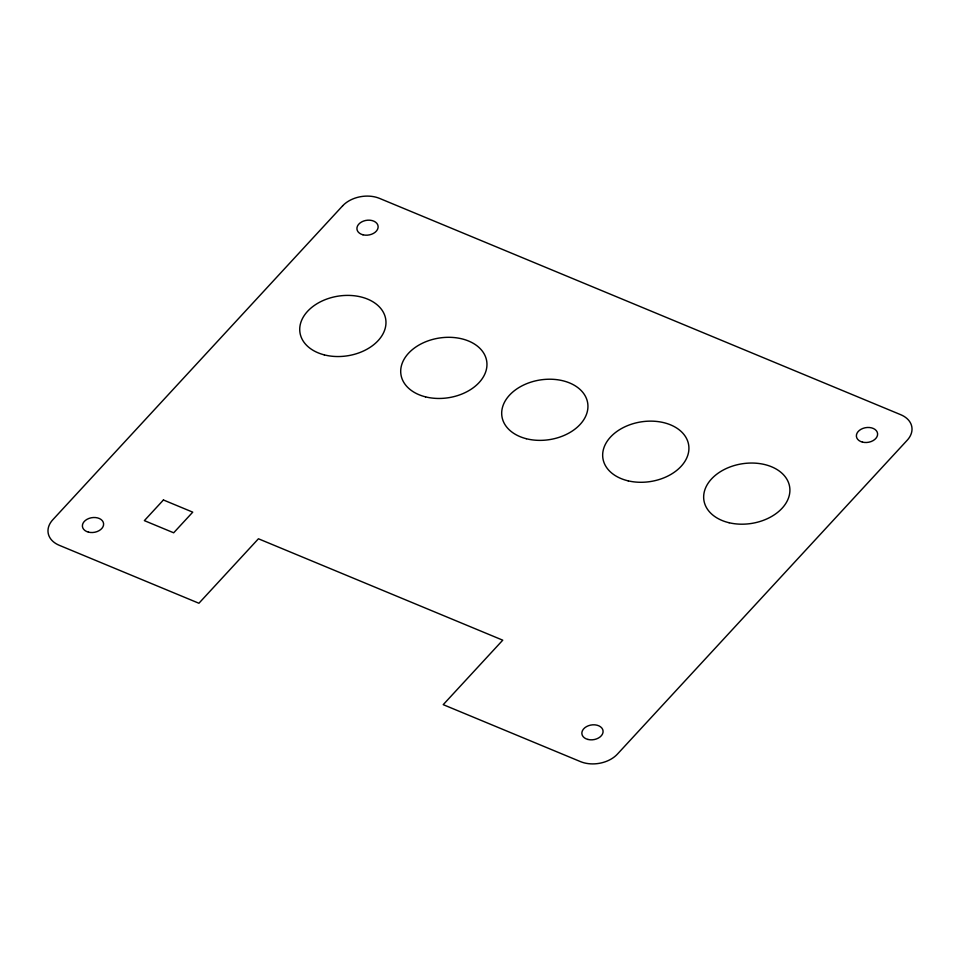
<?xml version="1.0" encoding="UTF-8"?>
<svg xmlns="http://www.w3.org/2000/svg" width="960" height="960" viewBox="0 0 960 960"><rect width="100%" height="100%" fill="white"/><g stroke="black" fill="none" stroke-linecap="round" stroke-linejoin="round"><path stroke-width="1.44" d="M342.576 205.896L52.8 519.756A26.7 18.588 -8.9 0 0 59.256 545.292L198.912 603.252L258.432 538.776L502.752 640.176L443.22 704.652L580.452 761.604A26.7 18.588 -8.9 0 0 617.424 754.104L907.2 440.244A26.7 18.588 -8.9 0 0 900.744 414.708L379.548 198.396A26.7 18.588 -8.9 0 0 342.576 205.896M163.428 499.98L144.36 520.632L173.676 532.8L192.744 512.148L163.428 499.98M729.12 522.744A43.392 30.192 -8.9 0 0 789.684 487.104A43.392 30.192 -8.9 0 0 721.536 471A43.392 30.192 -8.9 0 0 729.12 522.744M587.904 739.44A10.68 7.428 -8.9 0 0 603.06 730.884A10.68 7.428 -8.9 0 0 586.464 726.636A10.68 7.428 -8.9 0 0 587.904 739.44M628.188 480.852A43.392 30.192 -8.9 0 0 688.692 445.164A43.392 30.192 -8.9 0 0 620.52 429.108A43.392 30.192 -8.9 0 0 628.188 480.852M88.428 532.128A10.68 7.428 -8.9 0 0 103.584 523.584A10.68 7.428 -8.9 0 0 86.988 519.336A10.68 7.428 -8.9 0 0 88.428 532.128M362.964 234.792A10.68 7.428 -8.9 0 0 378.108 226.248A10.68 7.428 -8.9 0 0 361.512 222A10.68 7.428 -8.9 0 0 362.964 234.792M862.44 442.104A10.68 7.428 -8.9 0 0 877.584 433.548A10.68 7.428 -8.9 0 0 860.988 429.3A10.68 7.428 -8.9 0 0 862.44 442.104M324.252 354.864A43.392 30.192 -8.9 0 0 385.848 320.184A43.392 30.192 -8.9 0 0 318.468 302.856A43.392 30.192 -8.9 0 0 324.252 354.864M425.544 396.864A43.392 30.192 -8.9 0 0 486.804 361.86A43.392 30.192 -8.9 0 0 419.172 344.928A43.392 30.192 -8.9 0 0 425.544 396.864M526.272 438.708A43.392 30.192 -8.9 0 0 587.808 403.968A43.392 30.192 -8.9 0 0 520.38 386.712A43.392 30.192 -8.9 0 0 526.272 438.708"/></g></svg>
